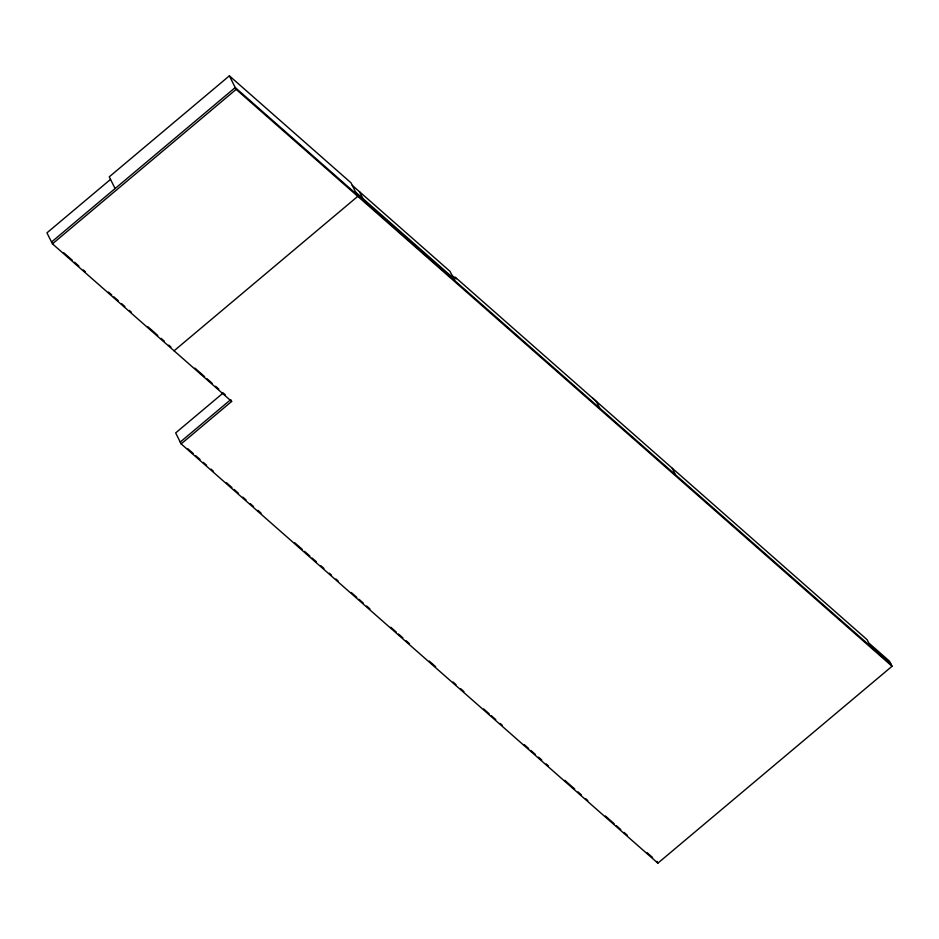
<?xml version="1.0" encoding="UTF-8"?>
<svg xmlns="http://www.w3.org/2000/svg" width="939" height="939" viewBox="0 0 939 939"><rect width="100%" height="100%" fill="white"/><g stroke="black" fill="none" stroke-linecap="round" stroke-linejoin="round"><path stroke-width="1.41" d="M174.079 350.81L357.782 196.345L350.998 182.812L229.374 75.836L109.241 176.849L115.098 188.551M110.52 179.408L46.95 232.849L52.443 243.835L231.651 401.446L181.157 443.901L657.863 863.164L892.05 666.256L889.526 661.22L868.739 642.933L867.143 639.729L455.145 277.122L456.061 278.942L452.023 275.385M51.528 242.004L235.231 87.55L891.134 664.425M52.443 243.835L236.147 89.381L229.374 75.836M222.789 393.288L175.663 432.914L181.157 443.901M180.241 442.069L230.736 399.615L231.651 401.446M352.278 185.37L449.969 271.289L454.558 280.444M355.717 192.237L453.408 278.155M236.147 89.381L892.05 666.256M63.559 252.579L72.315 260.279M74.498 262.204L78.876 266.054M83.254 269.904L85.437 271.817M108.419 292.029L111.706 294.928M113.901 296.865L118.291 300.726M121.589 303.614L124.875 306.513M129.265 310.375L131.46 312.3M147.928 326.784L157.799 335.469M161.085 338.357L164.384 341.256M168.774 345.118L170.968 347.043M194.889 368.088L204.667 376.68M206.838 378.593L212.273 383.37M215.524 386.234L218.787 389.11M223.13 392.925L225.301 394.838M187.941 448.83L193.434 453.666M195.641 455.603L200.03 459.464M203.329 462.375L206.627 465.274M211.029 469.136L213.223 471.073M226.416 482.669L231.91 487.505M234.104 489.442L238.506 493.304M242.825 497.107L246.041 499.935M250.337 503.715L253.553 506.544M257.849 510.323L261.065 513.152M294.717 542.754L302.346 549.456M304.506 551.346L309.893 556.099M312.053 558.001L316.373 561.792M320.692 565.595L323.932 568.435M329.331 573.189L331.526 575.114M335.916 578.976L338.11 580.912M351.28 592.497L356.773 597.321M358.968 599.258L363.358 603.12M366.656 606.019L369.954 608.918M390.812 627.264L396.305 632.088M398.5 634.025L402.89 637.886M406.176 640.785L409.474 643.673M429.24 661.056L435.649 666.69M453.044 681.996L456.014 684.601M460.65 688.686L463.948 691.585M483.679 708.945L489.16 713.769M491.355 715.694L495.745 719.556M500.123 723.406L502.318 725.342M524.255 744.627L528.634 748.489M530.828 750.414L535.218 754.275M538.505 757.163L541.803 760.062M546.181 763.912L548.376 765.848M564.82 780.309L574.691 788.995M577.99 791.882L581.276 794.781M585.654 798.631L587.849 800.568M605.397 815.991L614.176 823.714M616.36 825.639L620.749 829.501M624.036 832.388L627.334 835.287M647.077 852.647L652.558 857.471M592.755 398.148L596.441 401.669M672.277 468.35L675.493 474.758M596.418 401.622L599.622 408.031M359.473 191.697L362.912 198.563M656.948 861.333L657.863 863.164"/></g></svg>
